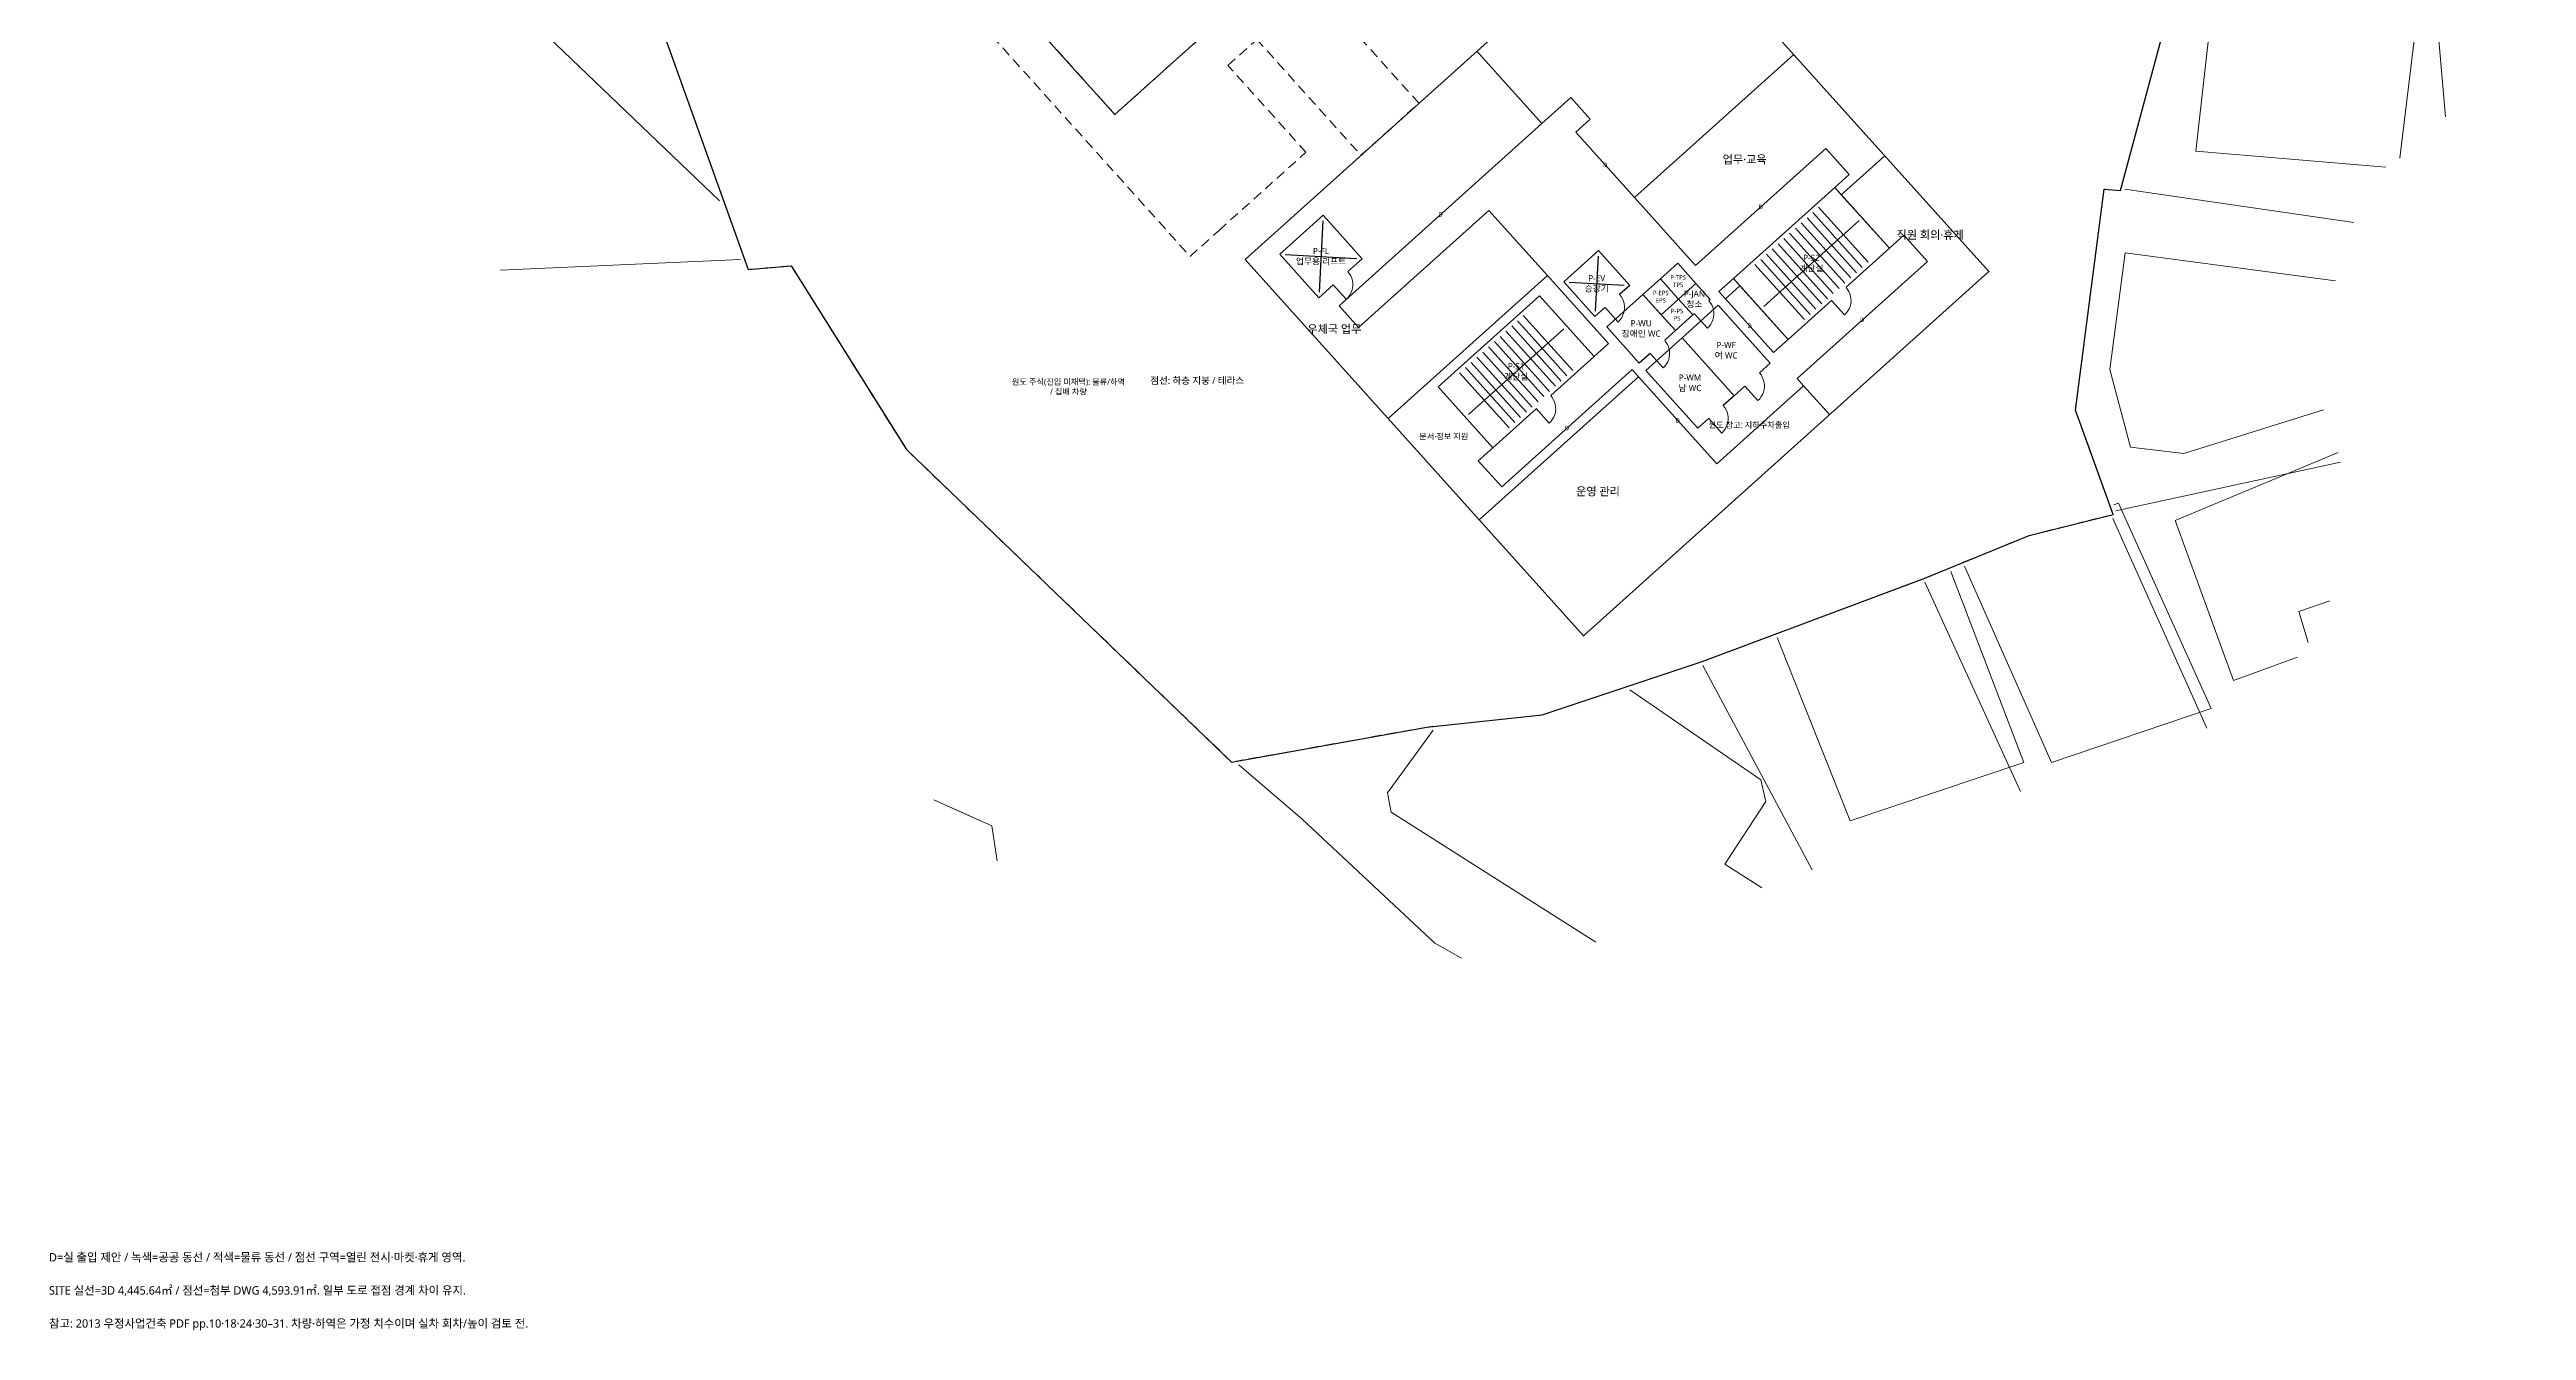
# Model space of a CAD drawing. Header units: millimetres. Extents: x -71701 to 357366, y 1091126 to 1572246.
# Drawn here: x 228306 to 355529, y 1431126 to 1496923 of the extents above; entities that cross this region are included whole.
import ezdxf

# ---------------------------------------------------------------- set-up
doc = ezdxf.new("R2010")
doc.units = ezdxf.units.MM
doc.linetypes.add('PLAN_DASH', pattern=[800, 500, -300])
for name, color, linetype, lineweight in [('L2_CONTEXT', 8, 'Continuous', 9), ('L2_CORE', 7, 'Continuous', 25), ('L2_DOOR', 7, 'Continuous', 13), ('L2_EPS_PS', 7, 'Continuous', 18), ('L2_OUTLINE', 7, 'Continuous', 35), ('L2_PARTITION', 7, 'Continuous', 18), ('L2_SITE_3D', 7, 'Continuous', 25), ('L2_SITE_DWG_REF', 8, 'PLAN_DASH', 13), ('L2_STAIR', 7, 'Continuous', 13), ('L2_TEXT', 7, 'Continuous', 13), ('L2_VOID_ROOF', 8, 'PLAN_DASH', 13)]:
    doc.layers.add(name, color=color, linetype=linetype, lineweight=lineweight)
doc.styles.add('KOREAN', font='malgun.ttf')

msp = doc.modelspace()

# ---------------------------------------------------------------- linework, layer by layer
at = {"layer": 'L2_CONTEXT'}
for points in [[(262714, 1489156), (248711, 1502572), (237966, 1512870), (244276, 1515970)], [(233238, 1510397), (237966, 1512870), (248711, 1502572), (262715, 1489153)], [(351367, 1493470), (350999, 1497803), (355529, 1505022)], [(338545, 1491704), (339605, 1501138), (342961, 1500694), (342873, 1500140), (345434, 1499918), (345434, 1499363), (349938, 1498808), (349031, 1491346)], [(342154, 1500973), (350999, 1497803), (351367, 1493470)], [(348302, 1490873), (338545, 1491704)], [(346657, 1488045), (334895, 1489750)], [(251456, 1485593), (263792, 1486144)], [(345112, 1478423), (337927, 1476166), (335189, 1476499), (334130, 1480494), (334924, 1486488), (345724, 1485048)], [(343775, 1465705), (340488, 1464512), (337486, 1472725), (345852, 1476230)], [(334443, 1473220), (345981, 1475723)], [(334329, 1473538), (334571, 1473613), (339340, 1463069), (331127, 1460294), (326657, 1470386)], [(339107, 1462065), (334286, 1472836)], [(325970, 1470105), (329714, 1460294), (320794, 1457298), (317046, 1466717)], [(329539, 1458816), (324634, 1469561)], [(345424, 1468597), (343845, 1468064), (344313, 1466466)], [(318842, 1454789), (313225, 1465286)], [(309476, 1464034), (316201, 1459406), (316466, 1458297), (314346, 1455078), (316256, 1453858)], [(307736, 1451075), (297213, 1457742), (297036, 1458741), (299367, 1461954)], [(289400, 1460189), (292642, 1457395), (299458, 1451025), (300821, 1450242)], [(276978, 1455254), (276708, 1457043), (273722, 1458383)], [(273722, 1458383), (275314, 1457669), (276708, 1457043), (276978, 1455254)]]:
    msp.add_lwpolyline(points, dxfattribs=at)
at = {"layer": 'L2_CORE'}
for points in [[(319832, 1484036), (317604, 1482035), (314797, 1485159), (320004, 1489837)], [(320004, 1489837), (322811, 1486713), (320584, 1484712)], [(294241, 1484837), (293501, 1484173), (291496, 1486404), (293728, 1488409)], [(293713, 1488127), (293516, 1484455)], [(293728, 1488409), (295733, 1486178), (294993, 1485513)], [(291779, 1486389), (295450, 1486193)], [(308199, 1483666), (307682, 1483202), (306078, 1484988), (307864, 1486592)], [(307848, 1486309), (307698, 1483485)], [(307864, 1486592), (309468, 1484806), (308951, 1484343)], [(306361, 1484972), (309185, 1484821)], [(312802, 1484845), (312872, 1484908)], [(312872, 1484908), (313607, 1484089), (313537, 1484027)], [(304664, 1478473), (302437, 1476472), (299630, 1479596), (304836, 1484275)], [(304836, 1484275), (307644, 1481151), (305417, 1479150)], [(310516, 1481312), (309962, 1480815), (308292, 1482674), (310151, 1484345)], [(310151, 1484345), (311822, 1482485), (311269, 1481988)], [(312785, 1483350), (312715, 1483287), (311979, 1484106), (312049, 1484168)], [(315383, 1479635), (314830, 1479138), (312156, 1482113), (314016, 1483784)], [(314016, 1483784), (316689, 1480809), (316136, 1480312)], [(313523, 1477965), (312970, 1477467), (310297, 1480443), (312156, 1482113)], [(312156, 1482113), (314830, 1479138), (314276, 1478641)]]:
    msp.add_lwpolyline(points, dxfattribs=at)
at = {"layer": 'L2_DOOR'}
for points in [[(294245, 1484841), (294913, 1484097)], [(294989, 1485509), (295070, 1485407), (295136, 1485294), (295188, 1485174), (295223, 1485048), (295242, 1484918), (295244, 1484788), (295228, 1484658), (295196, 1484531), (295147, 1484410), (295083, 1484296), (295005, 1484191), (294913, 1484097)], [(320580, 1484708), (320661, 1484605), (320727, 1484493), (320779, 1484373), (320814, 1484247), (320833, 1484117), (320835, 1483986), (320819, 1483857), (320787, 1483730), (320738, 1483608), (320674, 1483494), (320596, 1483390), (320504, 1483296)], [(308203, 1483670), (308871, 1482926)], [(308947, 1484339), (309028, 1484236), (309095, 1484123), (309146, 1484003), (309181, 1483877), (309200, 1483748), (309202, 1483617), (309186, 1483487), (309154, 1483360), (309105, 1483239), (309041, 1483125), (308963, 1483020), (308871, 1482926)], [(313533, 1484023), (313614, 1483920), (313680, 1483807), (313732, 1483687), (313767, 1483561), (313786, 1483432), (313788, 1483301), (313772, 1483171), (313740, 1483044), (313691, 1482923), (313627, 1482809), (313549, 1482704), (313457, 1482610)], [(319836, 1484040), (320504, 1483296)], [(312789, 1483354), (313457, 1482610)], [(310520, 1481316), (311189, 1480572)], [(311264, 1481984), (311345, 1481881), (311412, 1481769), (311463, 1481649), (311499, 1481523), (311517, 1481393), (311519, 1481262), (311503, 1481133), (311471, 1481006), (311422, 1480884), (311358, 1480770), (311280, 1480666), (311189, 1480572)], [(315388, 1479639), (316056, 1478896)], [(316131, 1480308), (316212, 1480205), (316279, 1480092), (316331, 1479972), (316366, 1479846), (316385, 1479717), (316386, 1479586), (316371, 1479456), (316338, 1479329), (316290, 1479208), (316226, 1479094), (316147, 1478989), (316056, 1478896)], [(304668, 1478477), (305337, 1477734)], [(305412, 1479146), (305493, 1479043), (305560, 1478930), (305611, 1478810), (305647, 1478684), (305665, 1478555), (305667, 1478424), (305651, 1478294), (305619, 1478167), (305570, 1478046), (305506, 1477932), (305428, 1477827), (305337, 1477734)], [(314272, 1478637), (314353, 1478534), (314419, 1478422), (314471, 1478301), (314506, 1478175), (314525, 1478046), (314526, 1477915), (314511, 1477785), (314479, 1477659), (314430, 1477537), (314366, 1477423), (314288, 1477318), (314196, 1477225)], [(313528, 1477969), (314196, 1477225)]]:
    msp.add_lwpolyline(points, dxfattribs=at)
at = {"layer": 'L2_EPS_PS'}
for points in [[(311044, 1485147), (311979, 1484106), (311087, 1483304), (310151, 1484345), (311044, 1485147)], [(311936, 1485949), (312872, 1484908), (311979, 1484106), (311044, 1485147), (311936, 1485949)], [(311979, 1484106), (312715, 1483287), (311822, 1482485), (311087, 1483304), (311979, 1484106)]]:
    msp.add_lwpolyline(points, dxfattribs=at)
at = {"layer": 'L2_OUTLINE'}
for points in [[(283632, 1504881), (277681, 1499535), (283028, 1493584), (288979, 1498931), (283632, 1504881)], [(289712, 1486145), (307089, 1466806), (327917, 1485520), (310539, 1504860), (289712, 1486145)]]:
    msp.add_lwpolyline(points, dxfattribs=at)
at = {"layer": 'L2_PARTITION'}
for points in [[(301615, 1496838), (304955, 1493120)], [(309709, 1489325), (317890, 1496676)], [(304955, 1493120), (306443, 1494457)], [(306443, 1494457), (307445, 1493341)], [(294541, 1483763), (304955, 1493120)], [(307445, 1493341), (306702, 1492673)], [(306702, 1492673), (309709, 1489325)], [(312850, 1485829), (319545, 1491845)], [(319545, 1491845), (320748, 1490506)], [(320338, 1489465), (322568, 1491469)], [(314797, 1485159), (320004, 1489837)], [(320748, 1490506), (320004, 1489837)], [(320004, 1489837), (320338, 1489465)], [(302239, 1488663), (295544, 1482647)], [(305246, 1485315), (302239, 1488663)], [(309709, 1489325), (312850, 1485829)], [(320338, 1489465), (322811, 1486713)], [(291496, 1486404), (293728, 1488409)], [(293728, 1488409), (295733, 1486178)], [(322811, 1486713), (323555, 1487382)], [(323555, 1487382), (324758, 1486043)], [(293501, 1484173), (291496, 1486404)], [(295733, 1486178), (294993, 1485513)], [(306078, 1484988), (307864, 1486592)], [(307864, 1486592), (309468, 1484806)], [(324758, 1486043), (318064, 1480027)], [(322811, 1486713), (320584, 1484712)], [(294241, 1484837), (293501, 1484173)], [(297065, 1477965), (305246, 1485315)], [(308387, 1481819), (305246, 1485315)], [(307682, 1483202), (306078, 1484988)], [(309468, 1484806), (308951, 1484343)], [(310151, 1484345), (311044, 1485147)], [(311044, 1485147), (311936, 1485949)], [(311044, 1485147), (311979, 1484106)], [(311936, 1485949), (312872, 1484908)], [(312872, 1484908), (312802, 1484845)], [(312872, 1484908), (313607, 1484089)], [(314797, 1485159), (314054, 1484490)], [(314388, 1484119), (315132, 1484787)], [(315132, 1484787), (314797, 1485159)], [(317604, 1482035), (315132, 1484787)], [(295544, 1482647), (294541, 1483763)], [(299630, 1479596), (304836, 1484275)], [(304836, 1484275), (307644, 1481151)], [(308199, 1483666), (307682, 1483202)], [(308292, 1482674), (310151, 1484345)], [(310151, 1484345), (311087, 1483304)], [(311979, 1484106), (311909, 1484043)], [(312049, 1484168), (311979, 1484106)], [(311979, 1484106), (312715, 1483287)], [(312156, 1482113), (314016, 1483784)], [(313607, 1484089), (313537, 1484027)], [(314016, 1483784), (316689, 1480809)], [(314054, 1484490), (314388, 1484119)], [(314388, 1484119), (316861, 1481366)], [(319832, 1484036), (317604, 1482035)], [(309962, 1480815), (308292, 1482674)], [(311157, 1483366), (311087, 1483304)], [(311087, 1483304), (311822, 1482485)], [(311822, 1482485), (311269, 1481988)], [(311892, 1482548), (311822, 1482485)], [(312715, 1483287), (312645, 1483225)], [(312785, 1483350), (312715, 1483287)], [(307644, 1481151), (305417, 1479150)], [(307644, 1481151), (308387, 1481819)], [(310516, 1481312), (309962, 1480815)], [(310297, 1480443), (312156, 1482113)], [(312156, 1482113), (314830, 1479138)], [(316861, 1481366), (317604, 1482035)], [(301744, 1472758), (309925, 1480108)], [(309591, 1480480), (302896, 1474465)], [(309925, 1480108), (309591, 1480480)], [(313935, 1475645), (309925, 1480108)], [(312970, 1477467), (310297, 1480443)], [(318398, 1479656), (313935, 1475645)], [(315383, 1479635), (314830, 1479138)], [(316689, 1480809), (316136, 1480312)], [(318064, 1480027), (318398, 1479656)], [(319733, 1478169), (318398, 1479656)], [(302437, 1476472), (299630, 1479596)], [(304664, 1478473), (302437, 1476472)], [(314830, 1479138), (314276, 1478641)], [(313523, 1477965), (312970, 1477467)], [(301693, 1475804), (302437, 1476472)], [(302896, 1474465), (301693, 1475804)]]:
    msp.add_lwpolyline(points, dxfattribs=at)
at = {"layer": 'L2_SITE_3D'}
msp.add_lwpolyline([(256381, 1507440), (264189, 1485629), (266396, 1485818), (272316, 1476378), (289020, 1460324), (299055, 1462122), (304976, 1462743), (313186, 1465484), (324629, 1469773), (329993, 1471965), (334294, 1473044), (332366, 1478406), (333835, 1489745), (334671, 1489688), (338084, 1502345)], dxfattribs=at)
at = {"layer": 'L2_SITE_DWG_REF'}
msp.add_lwpolyline([(338084, 1502345), (334671, 1489688), (333835, 1489745), (332366, 1478406), (334294, 1473044), (329993, 1471965), (324629, 1469773), (313186, 1465484), (304976, 1462743), (299055, 1462122), (289020, 1460324), (272316, 1476378), (266396, 1485818), (264189, 1485629), (256381, 1507440)], dxfattribs=at)
at = {"layer": 'L2_STAIR'}
for points in [[(318873, 1488552), (321413, 1485726)], [(319171, 1488820), (321711, 1485993)], [(316350, 1483730), (321259, 1488142)], [(317683, 1487483), (320223, 1484656)], [(317981, 1487750), (320521, 1484924)], [(318278, 1488018), (320818, 1485191)], [(318576, 1488285), (321116, 1485458)], [(316196, 1486146), (318735, 1483320)], [(316493, 1486414), (319033, 1483587)], [(316791, 1486681), (319330, 1483854)], [(317088, 1486948), (319628, 1484122)], [(317386, 1487216), (319925, 1484389)], [(315898, 1485879), (318438, 1483052)], [(301182, 1478168), (306091, 1482579)], [(302813, 1482188), (305353, 1479361)], [(303111, 1482455), (305650, 1479629)], [(303408, 1482723), (305948, 1479896)], [(303706, 1482990), (306245, 1480163)], [(304003, 1483257), (306543, 1480431)], [(301623, 1481119), (304163, 1478292)], [(301920, 1481386), (304460, 1478559)], [(302218, 1481653), (304758, 1478827)], [(302516, 1481921), (305055, 1479094)], [(300730, 1480317), (303270, 1477490)], [(301028, 1480584), (303568, 1477757)], [(301325, 1480851), (303865, 1478025)]]:
    msp.add_lwpolyline(points, dxfattribs=at)
at = {"layer": 'L2_VOID_ROOF'}
for points in [[(268173, 1507124), (286888, 1486296), (288375, 1487633)], [(288375, 1487633), (292838, 1491643), (288828, 1496106), (290316, 1497443), (295663, 1491492), (298638, 1494166), (289281, 1504580)], [(288979, 1498931), (283028, 1493584), (277681, 1499535)]]:
    msp.add_lwpolyline(points, dxfattribs=at)

# ---------------------------------------------------------------- texts
at = {"layer": 'L2_CONTEXT', "char_height": 300, "width": 6000, "attachment_point": 5, "style": 'KOREAN'}
for s, insert in [('원도 주석(진입 미채택): 물류/하역 / 집배 차량', (280642, 1479588)), ('원도 참고: 지하주차출입', (315608, 1477621))]:
    msp.add_mtext(s, dxfattribs=dict(at, insert=insert))
at = {"layer": 'L2_DOOR', "char_height": 230, "width": 6000, "attachment_point": 5, "style": 'KOREAN'}
for insert in [(308205, 1490999), (299748, 1488442), (316198, 1488837), (315624, 1482742), (321411, 1483035), (306243, 1477473), (311930, 1477877)]:
    msp.add_mtext('D', dxfattribs=dict(at, insert=insert))
at = {"layer": 'L2_TEXT', "style": 'KOREAN'}
for s, insert, char_height, width, attachment_point in [('업무·교육', (315371, 1491253), 420, 6000, 5), ('직원 회의·휴게', (324901, 1487381), 420, 6000, 5), ('P-FL\\P업무용 리프트', (293614, 1486291), 320, 6000, 5), ('P-S2\\P계단실', (318804, 1485936), 320, 6000, 5), ('P-EV\\P승강기', (307773, 1484897), 320, 6000, 5), ('P-TPS\\PTPS', (311958, 1485027), 230, 6000, 5), ('P-EPS\\PEPS', (311065, 1484225), 230, 6000, 5), ('P-PS\\PPS', (311901, 1483296), 230, 6000, 5), ('P-JAN\\P청소', (312793, 1484098), 320, 6000, 5), ('우체국 업무', (294299, 1482537), 420, 6000, 5), ('P-WU\\P장애인 WC', (310057, 1482580), 320, 6000, 5), ('P-WF\\P여 WC', (314423, 1481461), 320, 6000, 5), ('점선: 하층 지붕 / 테라스', (287254, 1479904), 350, 6000, 5), ('P-S1\\P계단실', (303637, 1480374), 320, 6000, 5), ('P-WM\\P남 WC', (312563, 1479790), 320, 6000, 5), ('문서·정보 지원', (299917, 1477032), 300, 6000, 5), ('운영 관리', (307839, 1474201), 420, 6000, 5), ('D=실 출입 제안 / 녹색=공공 동선 / 적색=물류 동선 / 점선 구역=열린 전시·마켓·휴게 영역.', (228277, 1435100), 430, 110000, 1), ('SITE 실선=3D 4,445.64㎡ / 점선=첨부 DWG 4,593.91㎡. 일부 도로 접점 경계 차이 유지.', (228277, 1433400), 430, 110000, 1), ('참고: 2013 우정사업건축 PDF pp.10·18·24·30–31. 차량·하역은 가정 치수이며 실차 회차/높이 검토 전.', (228277, 1431700), 430, 110000, 1)]:
    msp.add_mtext(s, dxfattribs=dict(at, insert=insert, char_height=char_height, width=width, attachment_point=attachment_point))

doc.saveas('drawing.dxf')
